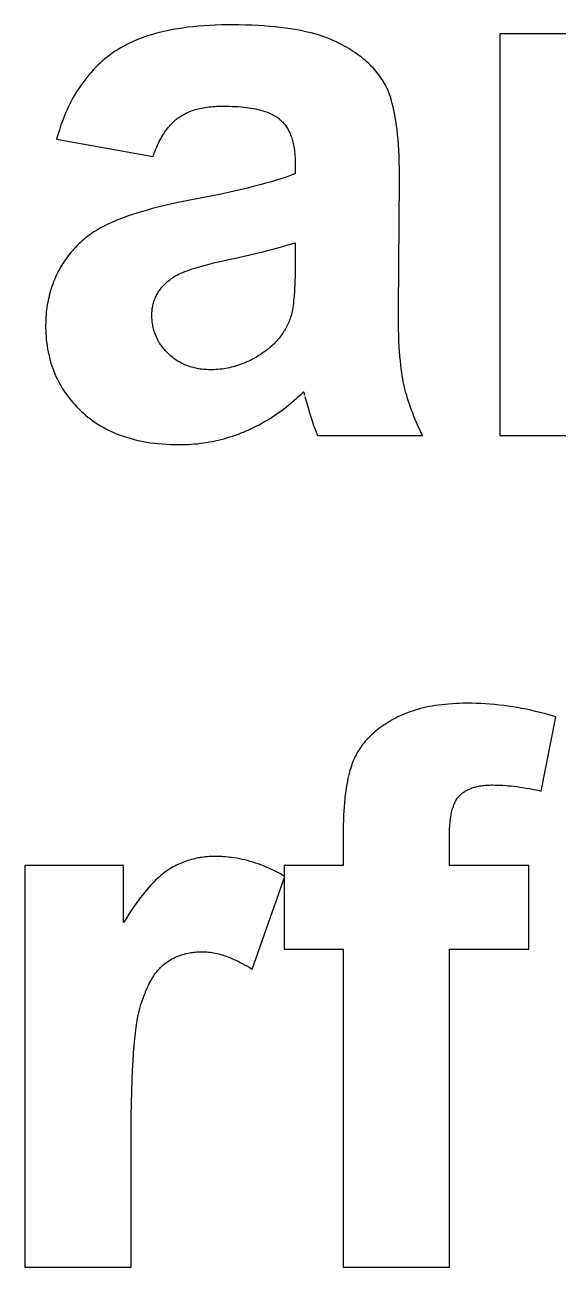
# Model space of a CAD drawing. Header units: millimetres. Extents: x 0 to 841, y 0 to 594.
# Drawn here: x 223.07 to 226.92, y 324.83 to 333.79 of the extents above; entities that cross this region are included whole.
import ezdxf

# ---------------------------------------------------------------- set-up
doc = ezdxf.new("R2010")
doc.units = ezdxf.units.MM
doc.header["$LTSCALE"] = 46.255
doc.layers.add('5_CURVES', color=7, linetype='CONTINUOUS')

msp = doc.modelspace()

# ---------------------------------------------------------------- linework, layer by layer
at = {"layer": '5_CURVES', "color": 7, "linetype": 'CONTINUOUS'}
for p, q in [((226.4958, 333.7278), (226.4958, 330.8301)), ((227.2079, 333.7278), (226.4958, 333.7278)), ((223.298, 332.9693), (223.9938, 332.8438)), ((225.0197, 332.7974), (225.0197, 332.721)), ((225.7643, 331.7432), (225.7727, 332.6773)), ((225.0901, 331.1118), (225.113, 331.0311)), ((225.1807, 330.8301), (225.9392, 330.8301)), ((226.4958, 330.8301), (227.2625, 330.8301)), ((226.7959, 328.2653), (226.8996, 328.8001)), ((225.3662, 327.9461), (225.3662, 327.7278)), ((223.0688, 327.7278), (223.0688, 324.8301)), ((223.7809, 327.7278), (223.0688, 327.7278)), ((223.7809, 327.3158), (223.7809, 327.7278)), ((224.9405, 327.7278), (224.9405, 327.1248)), ((225.3662, 327.7278), (224.9405, 327.7278)), ((226.7059, 327.7278), (226.1329, 327.7278)), ((226.7059, 327.1248), (226.7059, 327.7278)), ((224.7086, 326.9802), (224.946, 327.6487)), ((224.9405, 327.1248), (225.3662, 327.1248)), ((225.3662, 327.1248), (225.3662, 324.8301)), ((226.1329, 324.8301), (226.1329, 327.1248)), ((226.1329, 327.1248), (226.7059, 327.1248)), ((223.0688, 324.8301), (223.8355, 324.8301)), ((225.3662, 324.8301), (226.1329, 324.8301))]:
    msp.add_line(p, q, dxfattribs=at)
for points in [[(224.5531, 333.7933), (224.5321, 333.7932), (224.4869, 333.7925), (224.4431, 333.7912), (224.4006, 333.7893), (224.3594, 333.7867), (224.3194, 333.7835), (224.2807, 333.7797), (224.2431, 333.7754), (224.2067, 333.7705), (224.1715, 333.7651), (224.1374, 333.7591), (224.1043, 333.7527), (224.0724, 333.7457), (224.0414, 333.7383), (224.0115, 333.7304), (223.9825, 333.7221), (223.9545, 333.7133), (223.9274, 333.7041), (223.9012, 333.6945), (223.8759, 333.6845), (223.8514, 333.674), (223.8278, 333.6632), (223.805, 333.652), (223.783, 333.6404), (223.7618, 333.6285), (223.7413, 333.6162), (223.7215, 333.6035), (223.7024, 333.5905)], [(225.3168, 333.67), (225.2976, 333.679), (225.2775, 333.6878), (225.2563, 333.6963), (225.2342, 333.7045), (225.211, 333.7125), (225.1868, 333.7202), (225.1614, 333.7276), (225.1348, 333.7347), (225.1071, 333.7415), (225.0781, 333.7479), (225.0478, 333.754), (225.0161, 333.7597), (224.9831, 333.7651), (224.9487, 333.77), (224.9128, 333.7745), (224.8754, 333.7786), (224.8364, 333.7822), (224.7958, 333.7854), (224.7535, 333.788), (224.7095, 333.7902), (224.6637, 333.7918), (224.616, 333.7928), (224.5665, 333.7933), (224.5531, 333.7933)], [(225.6691, 333.3622), (225.662, 333.3748), (225.6546, 333.3872), (225.6468, 333.3996), (225.6387, 333.4117), (225.6302, 333.4238), (225.6214, 333.4357), (225.6122, 333.4475), (225.6026, 333.4591), (225.5926, 333.4707), (225.5822, 333.4821), (225.5714, 333.4934), (225.5602, 333.5046), (225.5486, 333.5158), (225.5365, 333.5268), (225.524, 333.5377), (225.5111, 333.5485), (225.4976, 333.5592), (225.4837, 333.5698), (225.4693, 333.5803), (225.4544, 333.5908), (225.4389, 333.6011), (225.4229, 333.6113), (225.4064, 333.6215), (225.3893, 333.6316), (225.3716, 333.6415), (225.3533, 333.6514), (225.3344, 333.6612), (225.3168, 333.67)], [(223.7024, 333.5905), (223.6836, 333.5768), (223.6652, 333.5627), (223.6472, 333.5481), (223.6295, 333.533), (223.6121, 333.5175), (223.5951, 333.5015), (223.5785, 333.485), (223.5622, 333.4681), (223.5463, 333.4506), (223.5308, 333.4326), (223.5155, 333.4142), (223.5007, 333.3952), (223.4861, 333.3757), (223.472, 333.3557), (223.4581, 333.3351), (223.4446, 333.314), (223.4315, 333.2924), (223.4187, 333.2701), (223.4063, 333.2473), (223.3942, 333.2239), (223.3825, 333.1999), (223.3712, 333.1753), (223.3602, 333.1501), (223.3496, 333.1243), (223.3394, 333.0978), (223.3296, 333.0707), (223.3201, 333.0429), (223.3111, 333.0144), (223.3025, 332.9852), (223.298, 332.9693)], [(225.7727, 332.6773), (225.7726, 332.7117), (225.772, 332.7596), (225.7709, 332.8052), (225.7692, 332.8486), (225.7672, 332.8899), (225.7647, 332.9292), (225.7618, 332.9665), (225.7585, 333.0019), (225.7548, 333.0355), (225.7508, 333.0674), (225.7465, 333.0975), (225.7419, 333.126), (225.737, 333.153), (225.7318, 333.1784), (225.7264, 333.2024), (225.7207, 333.225), (225.7149, 333.2462), (225.7088, 333.2662), (225.7026, 333.2849), (225.6962, 333.3025), (225.6896, 333.319), (225.6829, 333.3344), (225.676, 333.3488), (225.6691, 333.3622)], [(224.1793, 333.1248), (224.187, 333.1301), (224.195, 333.1353), (224.2032, 333.1404), (224.2116, 333.1452), (224.2203, 333.1499), (224.2292, 333.1545), (224.2383, 333.1588), (224.2478, 333.163), (224.2574, 333.1671), (224.2674, 333.1709), (224.2777, 333.1746), (224.2882, 333.1781), (224.299, 333.1814), (224.3101, 333.1845), (224.3216, 333.1875), (224.3333, 333.1902), (224.3454, 333.1928), (224.3578, 333.1952), (224.3706, 333.1973), (224.3837, 333.1993), (224.3972, 333.201), (224.411, 333.2025), (224.4252, 333.2038), (224.4398, 333.2048), (224.4548, 333.2057), (224.4702, 333.2062), (224.486, 333.2066), (224.4985, 333.2066)], [(224.4985, 333.2066), (224.5194, 333.2065), (224.543, 333.2061), (224.5658, 333.2053), (224.5877, 333.2043), (224.6087, 333.203), (224.6288, 333.2014), (224.6481, 333.1995), (224.6667, 333.1974), (224.6844, 333.195), (224.7014, 333.1924), (224.7177, 333.1896), (224.7333, 333.1866), (224.7481, 333.1834), (224.7624, 333.18), (224.7759, 333.1764), (224.7889, 333.1726), (224.8013, 333.1687), (224.813, 333.1646), (224.8243, 333.1603), (224.835, 333.1559), (224.8451, 333.1514), (224.8548, 333.1467), (224.864, 333.1419), (224.8727, 333.137), (224.881, 333.1319), (224.8889, 333.1267), (224.8963, 333.1214), (224.9033, 333.116), (224.9099, 333.1105)], [(223.9938, 332.8438), (223.9975, 332.8542), (224.003, 332.8694), (224.0088, 332.8841), (224.0146, 332.8984), (224.0205, 332.9122), (224.0265, 332.9256), (224.0326, 332.9385), (224.0388, 332.951), (224.0451, 332.9631), (224.0515, 332.9748), (224.0579, 332.9861), (224.0645, 332.997), (224.0711, 333.0075), (224.0778, 333.0177), (224.0845, 333.0275), (224.0914, 333.0369), (224.0983, 333.046), (224.1053, 333.0547), (224.1124, 333.0631), (224.1195, 333.0712), (224.1268, 333.0789), (224.134, 333.0864), (224.1414, 333.0935), (224.1488, 333.1003), (224.1563, 333.1069), (224.1639, 333.1131), (224.1716, 333.1191), (224.1793, 333.1248)], [(224.9099, 333.1105), (224.916, 333.105), (224.919, 333.1022), (224.922, 333.0993), (224.9277, 333.0934), (224.9333, 333.0873), (224.9388, 333.081), (224.9441, 333.0745), (224.9492, 333.0678), (224.9541, 333.0608), (224.9589, 333.0536), (224.9635, 333.0461), (224.968, 333.0384), (224.9723, 333.0305), (224.9765, 333.0222), (224.9804, 333.0138), (224.9842, 333.005), (224.9879, 332.996), (224.9913, 332.9867), (224.9946, 332.9772), (224.9977, 332.9673), (225.0007, 332.9571), (225.0034, 332.9466), (225.0059, 332.9358), (225.0083, 332.9246), (225.0104, 332.9131), (225.0124, 332.9013), (225.0141, 332.8891), (225.0156, 332.8766), (225.0169, 332.8637), (225.0179, 332.8504), (225.0187, 332.8367), (225.0193, 332.8226), (225.0196, 332.8082), (225.0197, 332.7974)], [(225.0197, 332.721), (224.9979, 332.7119), (224.9737, 332.7025), (224.9468, 332.6927), (224.917, 332.6826), (224.8842, 332.672), (224.848, 332.6611), (224.8084, 332.6498), (224.765, 332.638), (224.7176, 332.6258), (224.6659, 332.6131), (224.6097, 332.5999), (224.5487, 332.5863), (224.4825, 332.5722), (224.4109, 332.5575), (224.3334, 332.5422), (224.2352, 332.5235)], [(224.2352, 332.5235), (224.1879, 332.5139), (224.1426, 332.5043), (224.0992, 332.4946), (224.0577, 332.4847), (224.0179, 332.4748), (223.9799, 332.4648), (223.9436, 332.4548), (223.909, 332.4447), (223.876, 332.4346), (223.8445, 332.4244), (223.8145, 332.4142), (223.786, 332.4039), (223.7589, 332.3937), (223.7331, 332.3834), (223.7087, 332.3731), (223.6855, 332.3629), (223.6636, 332.3526)], [(223.6636, 332.3526), (223.6624, 332.352), (223.6466, 332.3442), (223.631, 332.3361), (223.6158, 332.3278), (223.6009, 332.3193), (223.5864, 332.3105), (223.5721, 332.3016), (223.5581, 332.2924), (223.5444, 332.2829), (223.531, 332.2733), (223.5179, 332.2634), (223.5051, 332.2533), (223.4925, 332.2429), (223.4803, 332.2323), (223.4682, 332.2215), (223.4565, 332.2105), (223.445, 332.1992), (223.4338, 332.1877), (223.4228, 332.1759), (223.4121, 332.1639), (223.4016, 332.1516), (223.3914, 332.1391), (223.3814, 332.1263), (223.3717, 332.1133), (223.3622, 332.1), (223.3529, 332.0865), (223.3439, 332.0726), (223.3352, 332.0585)], [(224.5876, 332.1103), (224.642, 332.1223), (224.6935, 332.1339), (224.742, 332.1453), (224.7874, 332.1563), (224.8297, 332.167), (224.8689, 332.1773), (224.9051, 332.1871), (224.9382, 332.1965), (224.9683, 332.2054), (224.9954, 332.2138), (225.0197, 332.2216)], [(225.0197, 332.2216), (225.0196, 332.0433), (225.0193, 332.0085), (225.0187, 331.976), (225.0178, 331.9455), (225.0167, 331.917), (225.0154, 331.8905), (225.014, 331.8658), (225.0123, 331.8429), (225.0105, 331.8217), (225.0085, 331.8021), (225.0064, 331.7841), (225.0042, 331.7676), (225.0019, 331.7524), (224.9995, 331.7386), (224.9971, 331.7261), (224.9946, 331.7147), (224.992, 331.7044), (224.9895, 331.6951)], [(224.1363, 331.9696), (224.1438, 331.9746), (224.1521, 331.9797), (224.1613, 331.9849), (224.1716, 331.9902), (224.1828, 331.9957), (224.1952, 332.0014), (224.2088, 332.0072), (224.2237, 332.0132), (224.24, 332.0194), (224.2577, 332.0257), (224.2769, 332.0322), (224.2979, 332.0389), (224.3205, 332.0458), (224.345, 332.0528), (224.3715, 332.0601), (224.4001, 332.0676), (224.431, 332.0753), (224.4642, 332.0832), (224.4999, 332.0914), (224.5383, 332.0998), (224.5876, 332.1103)], [(223.3352, 332.0585), (223.3265, 332.0439), (223.3182, 332.0292), (223.3103, 332.0143), (223.3026, 331.9993), (223.2954, 331.9842), (223.2884, 331.9689), (223.2851, 331.9613), (223.2818, 331.9535), (223.2755, 331.938), (223.2696, 331.9223), (223.264, 331.9065), (223.2587, 331.8905), (223.2537, 331.8743), (223.2491, 331.858), (223.2448, 331.8415), (223.2408, 331.8248), (223.2371, 331.8079), (223.2338, 331.7908), (223.2308, 331.7735), (223.2281, 331.756), (223.2258, 331.7383), (223.2238, 331.7203), (223.2221, 331.7021), (223.2208, 331.6837), (223.2198, 331.665), (223.2192, 331.646), (223.2189, 331.6267), (223.2189, 331.6214)], [(223.9856, 331.7005), (223.9857, 331.7099), (223.9861, 331.7191), (223.9867, 331.7282), (223.9875, 331.7371), (223.9886, 331.7459), (223.9899, 331.7546), (223.9914, 331.7632), (223.9932, 331.7717), (223.9951, 331.78), (223.9974, 331.7882), (223.9998, 331.7963), (224.0024, 331.8043), (224.0053, 331.8123), (224.0085, 331.8201), (224.0118, 331.8278), (224.0154, 331.8355), (224.0192, 331.843), (224.0232, 331.8505), (224.0275, 331.8579), (224.032, 331.8652), (224.0368, 331.8724), (224.0418, 331.8796), (224.0471, 331.8867), (224.0526, 331.8937), (224.0583, 331.9006), (224.0644, 331.9075), (224.0707, 331.9143), (224.0773, 331.921), (224.0842, 331.9277), (224.0913, 331.9343), (224.0988, 331.9409), (224.1065, 331.9474), (224.1146, 331.9538), (224.123, 331.9602), (224.1317, 331.9665), (224.1363, 331.9696)], [(225.8, 331.2176), (225.7961, 331.2381), (225.7922, 331.2604), (225.7885, 331.2845), (225.785, 331.3106), (225.7817, 331.3387), (225.7786, 331.3689), (225.7757, 331.4012), (225.7731, 331.4358), (225.7708, 331.4725), (225.7688, 331.5116), (225.7671, 331.5531), (225.7658, 331.5969), (225.7649, 331.6432), (225.7644, 331.692), (225.7643, 331.7432)], [(224.1043, 331.4208), (224.0968, 331.4282), (224.0896, 331.4357), (224.0826, 331.4432), (224.0759, 331.4508), (224.0695, 331.4585), (224.0634, 331.4662), (224.0575, 331.474), (224.0519, 331.4818), (224.0465, 331.4897), (224.0413, 331.4977), (224.0364, 331.5058), (224.0318, 331.514), (224.0273, 331.5222), (224.0231, 331.5305), (224.0191, 331.5389), (224.0154, 331.5474), (224.0118, 331.556), (224.0085, 331.5647), (224.0054, 331.5734), (224.0026, 331.5823), (223.9999, 331.5913), (223.9975, 331.6004), (223.9953, 331.6097), (223.9933, 331.619), (223.9916, 331.6285), (223.99, 331.6381), (223.9887, 331.6478), (223.9876, 331.6577), (223.9868, 331.6678), (223.9861, 331.6779), (223.9857, 331.6883), (223.9856, 331.6988), (223.9856, 331.7005)], [(224.9895, 331.6951), (224.9862, 331.6845), (224.9827, 331.6741), (224.9791, 331.6638), (224.9752, 331.6537), (224.9711, 331.6437), (224.9668, 331.6339), (224.9623, 331.6242), (224.9575, 331.6146), (224.9526, 331.6052), (224.9474, 331.5958), (224.942, 331.5866), (224.9364, 331.5775), (224.9306, 331.5686), (224.9245, 331.5597), (224.9182, 331.551), (224.9117, 331.5423), (224.9049, 331.5338), (224.898, 331.5254), (224.8907, 331.5171), (224.8833, 331.5088), (224.8756, 331.5007), (224.8676, 331.4927), (224.8594, 331.4848), (224.8509, 331.477), (224.8421, 331.4692), (224.8331, 331.4616), (224.8238, 331.4541), (224.8142, 331.4466), (224.8069, 331.4412)], [(223.2189, 331.6214), (223.2189, 331.6122), (223.2194, 331.5885), (223.2203, 331.5652), (223.2218, 331.5423), (223.2238, 331.5197), (223.2263, 331.4976), (223.2293, 331.4758), (223.2328, 331.4543), (223.2367, 331.4332), (223.2411, 331.4124), (223.246, 331.392), (223.2514, 331.3718), (223.2572, 331.3519), (223.2635, 331.3324), (223.2703, 331.3131), (223.2775, 331.2941), (223.2852, 331.2753), (223.2934, 331.2568), (223.302, 331.2386), (223.3111, 331.2206), (223.3207, 331.2028), (223.3307, 331.1853), (223.3413, 331.168), (223.3523, 331.151), (223.3638, 331.1341), (223.3759, 331.1175), (223.3884, 331.1011), (223.4014, 331.0849), (223.415, 331.0688), (223.4291, 331.053), (223.4437, 331.0374), (223.4589, 331.022), (223.4747, 331.0067)], [(224.4112, 331.3049), (224.4064, 331.3049), (224.3939, 331.3051), (224.3817, 331.3056), (224.3697, 331.3063), (224.3579, 331.3073), (224.3464, 331.3085), (224.3351, 331.31), (224.3239, 331.3117), (224.313, 331.3136), (224.3023, 331.3157), (224.2918, 331.3181), (224.2814, 331.3207), (224.2712, 331.3235), (224.2612, 331.3266), (224.2514, 331.3299), (224.2417, 331.3334), (224.2321, 331.3371), (224.2228, 331.341), (224.2135, 331.3452), (224.2044, 331.3496), (224.1954, 331.3542), (224.1865, 331.3591), (224.1778, 331.3642), (224.1692, 331.3695), (224.1607, 331.375), (224.1523, 331.3808), (224.1441, 331.3868), (224.1359, 331.3931), (224.1279, 331.3996), (224.1199, 331.4064), (224.1121, 331.4135), (224.1043, 331.4208)], [(224.8069, 331.4412), (224.7936, 331.4315), (224.7801, 331.4222), (224.7667, 331.4133), (224.7532, 331.4048), (224.7397, 331.3966), (224.7261, 331.3888), (224.7125, 331.3814), (224.6989, 331.3744), (224.6852, 331.3677), (224.6715, 331.3613), (224.6578, 331.3553), (224.644, 331.3496), (224.6302, 331.3443), (224.6233, 331.3418), (224.6163, 331.3394), (224.6024, 331.3347), (224.5885, 331.3304), (224.5745, 331.3265), (224.5605, 331.3229), (224.5464, 331.3196), (224.5323, 331.3166), (224.5181, 331.314), (224.5039, 331.3117), (224.4896, 331.3098), (224.4753, 331.3081), (224.4609, 331.3068), (224.4464, 331.3058), (224.4319, 331.3052), (224.4174, 331.3049), (224.4112, 331.3049)], [(225.9392, 330.8301), (225.9382, 330.8322), (225.9268, 330.8553), (225.9159, 330.8782), (225.9055, 330.901), (225.8954, 330.9236), (225.8859, 330.9461), (225.8767, 330.9683), (225.868, 330.9904), (225.8597, 331.0122), (225.8519, 331.0339), (225.8444, 331.0553), (225.8374, 331.0764), (225.8308, 331.0974), (225.8247, 331.1181), (225.8189, 331.1385), (225.8136, 331.1587), (225.8087, 331.1786), (225.8042, 331.1982), (225.8, 331.2176)], [(224.6593, 330.8606), (224.6794, 330.8693), (224.6994, 330.8784), (224.7194, 330.888), (224.7393, 330.8979), (224.7592, 330.9083), (224.779, 330.9191), (224.7987, 330.9304), (224.8184, 330.9421), (224.838, 330.9542), (224.8575, 330.9667), (224.877, 330.9797), (224.8963, 330.9931), (224.9156, 331.007), (224.9348, 331.0213), (224.9539, 331.036), (224.9729, 331.0512), (224.9918, 331.0668), (225.0107, 331.0829), (225.0294, 331.0994), (225.048, 331.1164), (225.0665, 331.1338), (225.0797, 331.1466)], [(225.0797, 331.1466), (225.0812, 331.1421), (225.0829, 331.1365), (225.0833, 331.1352), (225.0854, 331.1282), (225.0877, 331.1204)], [(225.113, 331.0311), (225.1209, 331.0041), (225.1282, 330.9796), (225.135, 330.9574), (225.1414, 330.9373), (225.1473, 330.919), (225.153, 330.9023), (225.1582, 330.8872), (225.1632, 330.8734), (225.168, 330.8609), (225.1724, 330.8496), (225.1766, 330.8394), (225.1807, 330.8301)], [(223.4747, 331.0067), (223.4909, 330.9918), (223.5074, 330.9774), (223.5244, 330.9635), (223.5329, 330.9567), (223.5416, 330.95), (223.5593, 330.9371), (223.5773, 330.9246), (223.5956, 330.9125), (223.6144, 330.901), (223.6335, 330.8899), (223.6531, 330.8792), (223.6731, 330.869), (223.6935, 330.8593), (223.7143, 330.85), (223.7356, 330.8412), (223.7574, 330.8328), (223.7797, 330.8249), (223.8024, 330.8174), (223.8256, 330.8104), (223.8494, 330.8039), (223.8737, 330.7978), (223.8986, 330.7922), (223.9241, 330.7871), (223.9501, 330.7825), (223.9767, 330.7784), (224.004, 330.7748), (224.0319, 330.7718), (224.0605, 330.7692), (224.0898, 330.7672), (224.1197, 330.7658), (224.1504, 330.7649), (224.1819, 330.7646), (224.182, 330.7646)], [(224.182, 330.7646), (224.2045, 330.7648), (224.2269, 330.7654), (224.2491, 330.7664), (224.2712, 330.7677), (224.2931, 330.7694), (224.3149, 330.7715), (224.3366, 330.774), (224.3581, 330.7769), (224.3796, 330.7801), (224.4009, 330.7838), (224.4222, 330.7878), (224.4433, 330.7921), (224.4643, 330.7969), (224.4853, 330.802), (224.5062, 330.8075), (224.527, 330.8134), (224.5477, 330.8197), (224.5684, 330.8263), (224.589, 330.8334), (224.6095, 330.8408), (224.63, 330.8487), (224.6505, 330.8569), (224.6593, 330.8606)], [(226.2584, 328.8983), (226.2572, 328.8983), (226.2299, 328.8981), (226.2031, 328.8974), (226.177, 328.8964), (226.1514, 328.8949), (226.1263, 328.893), (226.1018, 328.8908), (226.0779, 328.8882), (226.0545, 328.8852), (226.0316, 328.8818), (226.0092, 328.8781), (225.9874, 328.874), (225.966, 328.8696), (225.9451, 328.8649), (225.9247, 328.8598), (225.9047, 328.8544), (225.8852, 328.8487), (225.8662, 328.8427), (225.8476, 328.8364), (225.8294, 328.8297), (225.8117, 328.8228), (225.7944, 328.8156), (225.7775, 328.808), (225.7609, 328.8002), (225.7448, 328.7921), (225.7291, 328.7837)], [(226.8996, 328.8001), (226.8839, 328.8049), (226.8513, 328.8146), (226.8186, 328.8237), (226.786, 328.8323), (226.7533, 328.8403), (226.7207, 328.8478), (226.688, 328.8548), (226.6553, 328.8612), (226.6226, 328.8671), (226.5899, 328.8726), (226.5571, 328.8775), (226.5242, 328.8818), (226.4913, 328.8857), (226.4583, 328.889), (226.4252, 328.8919), (226.392, 328.8942), (226.3588, 328.896), (226.3254, 328.8973), (226.292, 328.8981), (226.2584, 328.8983)], [(225.7291, 328.7837), (225.7145, 328.7756), (225.6995, 328.7668), (225.6849, 328.7579), (225.6708, 328.7489), (225.6572, 328.7399), (225.644, 328.7308), (225.6313, 328.7215), (225.6189, 328.7122), (225.607, 328.7028), (225.5955, 328.6933), (225.5844, 328.6837), (225.5737, 328.6741), (225.5634, 328.6643), (225.5534, 328.6544), (225.5437, 328.6444), (225.5345, 328.6343), (225.5255, 328.6241), (225.5169, 328.6138), (225.5086, 328.6034), (225.5007, 328.5928), (225.493, 328.5822), (225.4857, 328.5714), (225.4786, 328.5604), (225.4719, 328.5494), (225.4655, 328.5381), (225.4593, 328.5268), (225.4535, 328.5153), (225.4506, 328.5095), (225.4479, 328.5036), (225.4426, 328.4918)], [(225.4426, 328.4918), (225.4367, 328.4777), (225.4311, 328.4628), (225.4255, 328.4471), (225.4202, 328.4306), (225.415, 328.4132), (225.41, 328.3948), (225.4052, 328.3756), (225.4007, 328.3553), (225.3963, 328.334), (225.3922, 328.3116), (225.3884, 328.2881), (225.3848, 328.2635), (225.3814, 328.2377), (225.3784, 328.2106), (225.3756, 328.1823), (225.3732, 328.1526), (225.3711, 328.1215), (225.3694, 328.089), (225.368, 328.055), (225.367, 328.0195), (225.3664, 327.9823), (225.3662, 327.9461)], [(226.2039, 328.2298), (226.206, 328.2321), (226.2083, 328.2344), (226.2129, 328.2388), (226.2176, 328.243), (226.2225, 328.2472), (226.2276, 328.2512), (226.2328, 328.2551), (226.2383, 328.2589), (226.2439, 328.2625), (226.2496, 328.266), (226.2556, 328.2694), (226.2618, 328.2727), (226.2681, 328.2759), (226.2747, 328.2789), (226.2814, 328.2818), (226.2884, 328.2846), (226.2956, 328.2872), (226.303, 328.2897), (226.3107, 328.2921), (226.3186, 328.2943), (226.3267, 328.2964), (226.3351, 328.2983), (226.3438, 328.3001), (226.3527, 328.3018), (226.3619, 328.3033), (226.3714, 328.3046), (226.3811, 328.3057), (226.3912, 328.3067), (226.4015, 328.3076), (226.4122, 328.3082), (226.4232, 328.3086), (226.4345, 328.3089), (226.444, 328.309)], [(226.444, 328.309), (226.462, 328.3088), (226.4804, 328.3084), (226.4992, 328.3077), (226.5182, 328.3067), (226.5376, 328.3054), (226.5574, 328.3037), (226.5776, 328.3018), (226.5982, 328.2995), (226.6192, 328.2969), (226.6407, 328.294), (226.6627, 328.2907), (226.6852, 328.2871), (226.7083, 328.283), (226.7319, 328.2786), (226.7562, 328.2738), (226.7811, 328.2685), (226.7959, 328.2653)], [(226.1329, 327.7278), (226.1329, 327.9427), (226.1332, 327.9607), (226.1337, 327.9778), (226.1343, 327.9942), (226.1352, 328.0098), (226.1363, 328.0246), (226.1376, 328.0388), (226.139, 328.0523), (226.1406, 328.0652), (226.1424, 328.0775), (226.1443, 328.0891), (226.1464, 328.1003), (226.1486, 328.1109), (226.1509, 328.121), (226.1534, 328.1307), (226.156, 328.1399), (226.1588, 328.1486), (226.1616, 328.1569), (226.1646, 328.1648), (226.1676, 328.1724), (226.1708, 328.1795), (226.1741, 328.1863), (226.1774, 328.1928), (226.1809, 328.199), (226.1845, 328.2048), (226.1882, 328.2104), (226.1919, 328.2156), (226.1958, 328.2206), (226.1998, 328.2254), (226.2039, 328.2298)], [(224.4412, 327.7933), (224.4272, 327.7931), (224.4134, 327.7927), (224.3997, 327.792), (224.3861, 327.7911), (224.3727, 327.7899), (224.3594, 327.7884), (224.3463, 327.7867), (224.3333, 327.7847), (224.3269, 327.7836), (224.3204, 327.7824), (224.3077, 327.7799), (224.2951, 327.7771), (224.2825, 327.7741), (224.2701, 327.7708), (224.2578, 327.7673), (224.2456, 327.7635), (224.2334, 327.7594), (224.2214, 327.7551), (224.2094, 327.7505), (224.1975, 327.7456), (224.1857, 327.7405), (224.174, 327.7351), (224.1623, 327.7294), (224.1507, 327.7235), (224.1391, 327.7173), (224.1276, 327.7107), (224.1161, 327.7039), (224.109, 327.6995)], [(224.946, 327.6487), (224.9289, 327.6585), (224.9089, 327.6695), (224.889, 327.68), (224.8692, 327.6899), (224.8495, 327.6994), (224.8299, 327.7083), (224.8104, 327.7168), (224.7909, 327.7248), (224.7714, 327.7323), (224.752, 327.7394), (224.7326, 327.746), (224.7133, 327.7521), (224.694, 327.7579), (224.6746, 327.7631), (224.6553, 327.768), (224.636, 327.7724), (224.6167, 327.7763), (224.5974, 327.7799), (224.578, 327.783), (224.5587, 327.7858), (224.5392, 327.788), (224.5198, 327.7899), (224.5002, 327.7914), (224.4904, 327.792), (224.4806, 327.7924), (224.461, 327.7931), (224.4412, 327.7933)], [(224.109, 327.6995), (224.0981, 327.6925), (224.0871, 327.6849), (224.0758, 327.6766), (224.0642, 327.6676), (224.0524, 327.6579), (224.0403, 327.6474), (224.0279, 327.6361), (224.0152, 327.624), (224.0022, 327.6111), (223.9889, 327.5973), (223.9753, 327.5826), (223.9614, 327.5669), (223.9471, 327.5502), (223.9324, 327.5325), (223.9175, 327.5138), (223.9021, 327.4939), (223.8864, 327.4729), (223.8703, 327.4506), (223.8538, 327.4272), (223.8369, 327.4024), (223.8195, 327.3764), (223.8018, 327.3489), (223.7836, 327.3201), (223.7809, 327.3158)], [(224.0751, 327.0163), (224.0827, 327.0223), (224.0904, 327.028), (224.0983, 327.0335), (224.1062, 327.0389), (224.1142, 327.044), (224.1223, 327.0489), (224.1305, 327.0535), (224.1388, 327.058), (224.1473, 327.0623), (224.1558, 327.0664), (224.1644, 327.0703), (224.1732, 327.0739), (224.1821, 327.0774), (224.1911, 327.0807), (224.2003, 327.0838), (224.2096, 327.0867), (224.219, 327.0894), (224.2286, 327.0919), (224.2383, 327.0941), (224.2482, 327.0962), (224.2582, 327.0981), (224.2684, 327.0998), (224.2787, 327.1013), (224.2893, 327.1025), (224.3, 327.1036), (224.3109, 327.1045), (224.322, 327.1051), (224.3333, 327.1055), (224.3448, 327.1057), (224.3485, 327.1057)], [(224.3485, 327.1057), (224.3597, 327.1055), (224.371, 327.1051), (224.3825, 327.1043), (224.3942, 327.1032), (224.406, 327.1018), (224.418, 327.1001), (224.4301, 327.098), (224.4425, 327.0956), (224.455, 327.0928), (224.4677, 327.0897), (224.4806, 327.0862), (224.4938, 327.0824), (224.5071, 327.0781), (224.5206, 327.0735), (224.5344, 327.0685), (224.5485, 327.0631), (224.5627, 327.0572), (224.5772, 327.0509), (224.592, 327.0442), (224.6071, 327.037), (224.6224, 327.0293), (224.638, 327.0212), (224.6539, 327.0125), (224.67, 327.0034), (224.6865, 326.9937), (224.7033, 326.9835), (224.7086, 326.9802)], [(223.8986, 326.6963), (223.9011, 326.7051), (223.9068, 326.724), (223.9125, 326.7422), (223.9183, 326.7596), (223.9241, 326.7764), (223.93, 326.7924), (223.936, 326.8079), (223.942, 326.8227), (223.9481, 326.8369), (223.9543, 326.8505), (223.9605, 326.8636), (223.9668, 326.8761), (223.9731, 326.8881), (223.9795, 326.8996), (223.9859, 326.9106), (223.9924, 326.9211), (223.999, 326.9312), (224.0056, 326.9409), (224.0123, 326.9501), (224.019, 326.9589), (224.0258, 326.9674), (224.0326, 326.9754), (224.0395, 326.9831), (224.0465, 326.9904), (224.0536, 326.9974), (224.0607, 327.004), (224.0678, 327.0103), (224.0751, 327.0163)], [(223.8355, 324.8301), (223.8357, 325.8101), (223.8366, 325.9161), (223.8381, 326.0125), (223.8402, 326.1002), (223.8428, 326.1798), (223.8459, 326.2519), (223.8494, 326.3173), (223.8533, 326.3764), (223.8575, 326.4297), (223.862, 326.4777), (223.8667, 326.5207), (223.8717, 326.5593), (223.8769, 326.5937), (223.8822, 326.6243), (223.8876, 326.6514), (223.8931, 326.6753), (223.8986, 326.6963)]]:
    msp.add_lwpolyline(points, dxfattribs=at)

doc.saveas('drawing.dxf')
